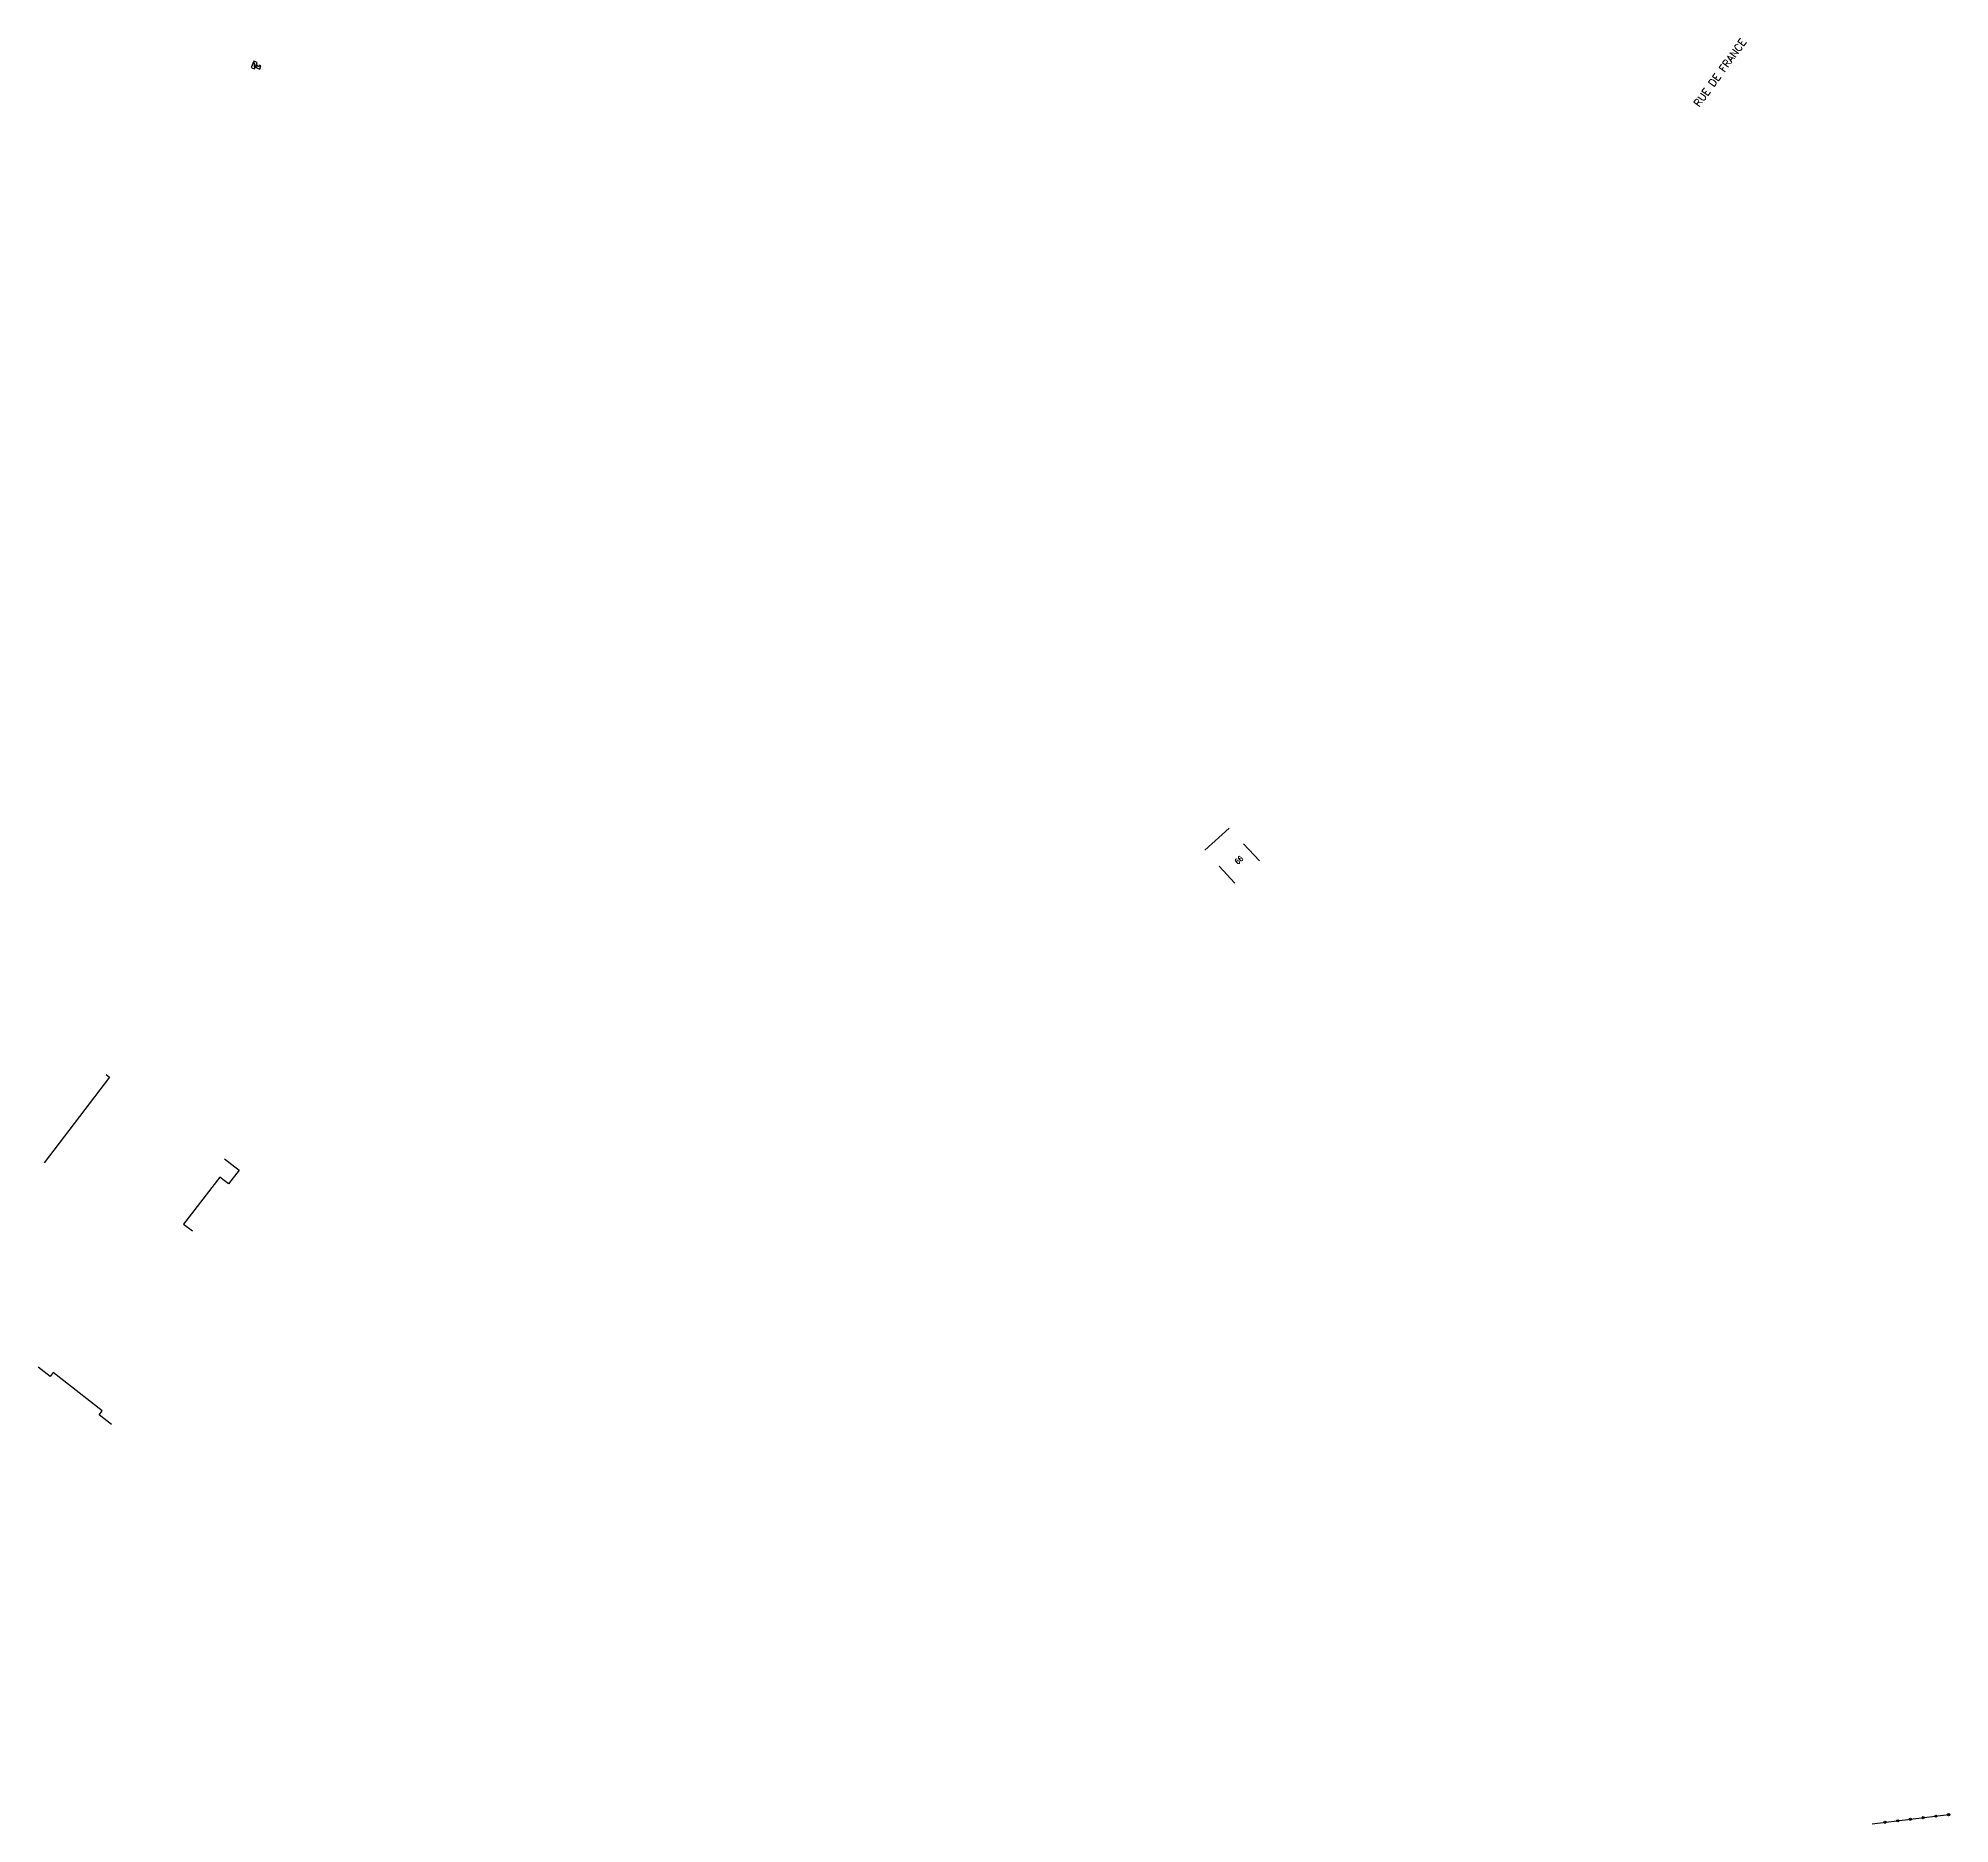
# Model space of a CAD drawing. Header units: millimetres. Extents: x 115000 to 115903, y 121012 to 121922.
# Drawn here: x 115445.7 to 115893.1, y 121016.1 to 121434.1 of the extents above; entities that cross this region are included whole.
import ezdxf
from ezdxf.enums import TextEntityAlignment as Align

# ---------------------------------------------------------------- set-up
doc = ezdxf.new("R2010")
doc.units = ezdxf.units.MM
doc.layers.get('0').update_dxf_attribs({"linetype": 'CONTINUOUS'})
for name, color, linetype in [('W0100', 7, 'CONTINUOUS'), ('W0322', 7, 'CONTINUOUS'), ('W0432', 7, 'CONTINUOUS'), ('W0989', 7, 'CONTINUOUS'), ('w0991', 7, 'CONTINUOUS'), ('W1102', 7, 'CONTINUOUS')]:
    doc.layers.add(name, color=color, linetype=linetype)
doc.styles.get("Standard").update_dxf_attribs({"font": 'romans.shx', "width": 0.85})

# ---------------------------------------------------------------- blocks, each defined once
blk = doc.blocks.new('BF0101')
at = {"color": 0, "linetype": 'Continuous'}
for radius in [0.25, 0.15]:
    blk.add_circle((0, 0), radius, dxfattribs=at)
blk = doc.blocks.new('*U10')
at = {"flags": 128}
for points in [[(0.8, 0.8), (-0.8, 0.8)], [(-0.8, 0.8), (-0.8, 0)], [(0.8, 0.8), (-0.8, 0)], [(-0.8, 0), (0.8, 0)], [(0.8, 0), (0.8, 0.8)], [(-0.39, -0.36), (-0.39, -1.16)], [(-0.39, -1.16), (0.41, -1.16)], [(-0.38, -0.36), (0.42, -0.36)], [(0.01, -0.76), (0.41, -0.76)], [(0.41, -1.16), (0.41, -0.76)]]:
    blk.add_lwpolyline(points, dxfattribs=at)

msp = doc.modelspace()

# ---------------------------------------------------------------- linework, layer by layer
at = {"layer": 'W0100', "color": 252, "flags": 128}
msp.add_lwpolyline([(115718.78, 121244.04), (115724.45, 121249.24)], dxfattribs=at)
at = {"layer": 'W0322', "color": 252, "flags": 128}
msp.add_lwpolyline([(115874.97, 121016.13), (115892.93, 121018.27)], dxfattribs=at)
at = {"layer": 'W1102', "color": 252, "flags": 128}
for points in [[(115727.84, 121245.57), (115731.53, 121241.57)], [(115722.15, 121240.34), (115725.83, 121236.3)], [(115461.63, 121191.5), (115462.43, 121190.9), (115447.12, 121170.82)], [(115489.31, 121171.82), (115492.77, 121169.18), (115490.28, 121165.94), (115488.2, 121167.53), (115479.76, 121156.53), (115481.84, 121154.94)], [(115462.89, 121109.59), (115459.96, 121111.87), (115460.7, 121112.81), (115449.24, 121121.76), (115448.51, 121120.82), (115445.73, 121122.99)]]:
    msp.add_lwpolyline(points, dxfattribs=at)

# ---------------------------------------------------------------- block references
at = {"layer": 'W0322', "color": 252, "rotation": 6.773069492958629}
for p in [(115877.95, 121016.49), (115880.93, 121016.84), (115883.91, 121017.19), (115886.89, 121017.55), (115889.87, 121017.9), (115892.85, 121018.26)]:
    msp.add_blockref('BF0101', p, dxfattribs=at)
at = {"layer": 'W0432', "rotation": 67.68050823292374}
msp.add_blockref('*U10', (115496.64, 121427.7), dxfattribs=at)

# ---------------------------------------------------------------- texts
at = {"layer": 'W0989', "color": 253}
msp.add_text('RUE DE FRANCE', height=1.75, rotation=54, dxfattribs=at).set_placement((115834.47, 121417.87))
at = {"layer": 'w0991', "color": 252, "width": 0.85}
msp.add_text('66', height=1.25, rotation=42.5571, dxfattribs=at).set_placement((115726.75, 121241.74), align=Align.MIDDLE)

doc.saveas('drawing.dxf')
